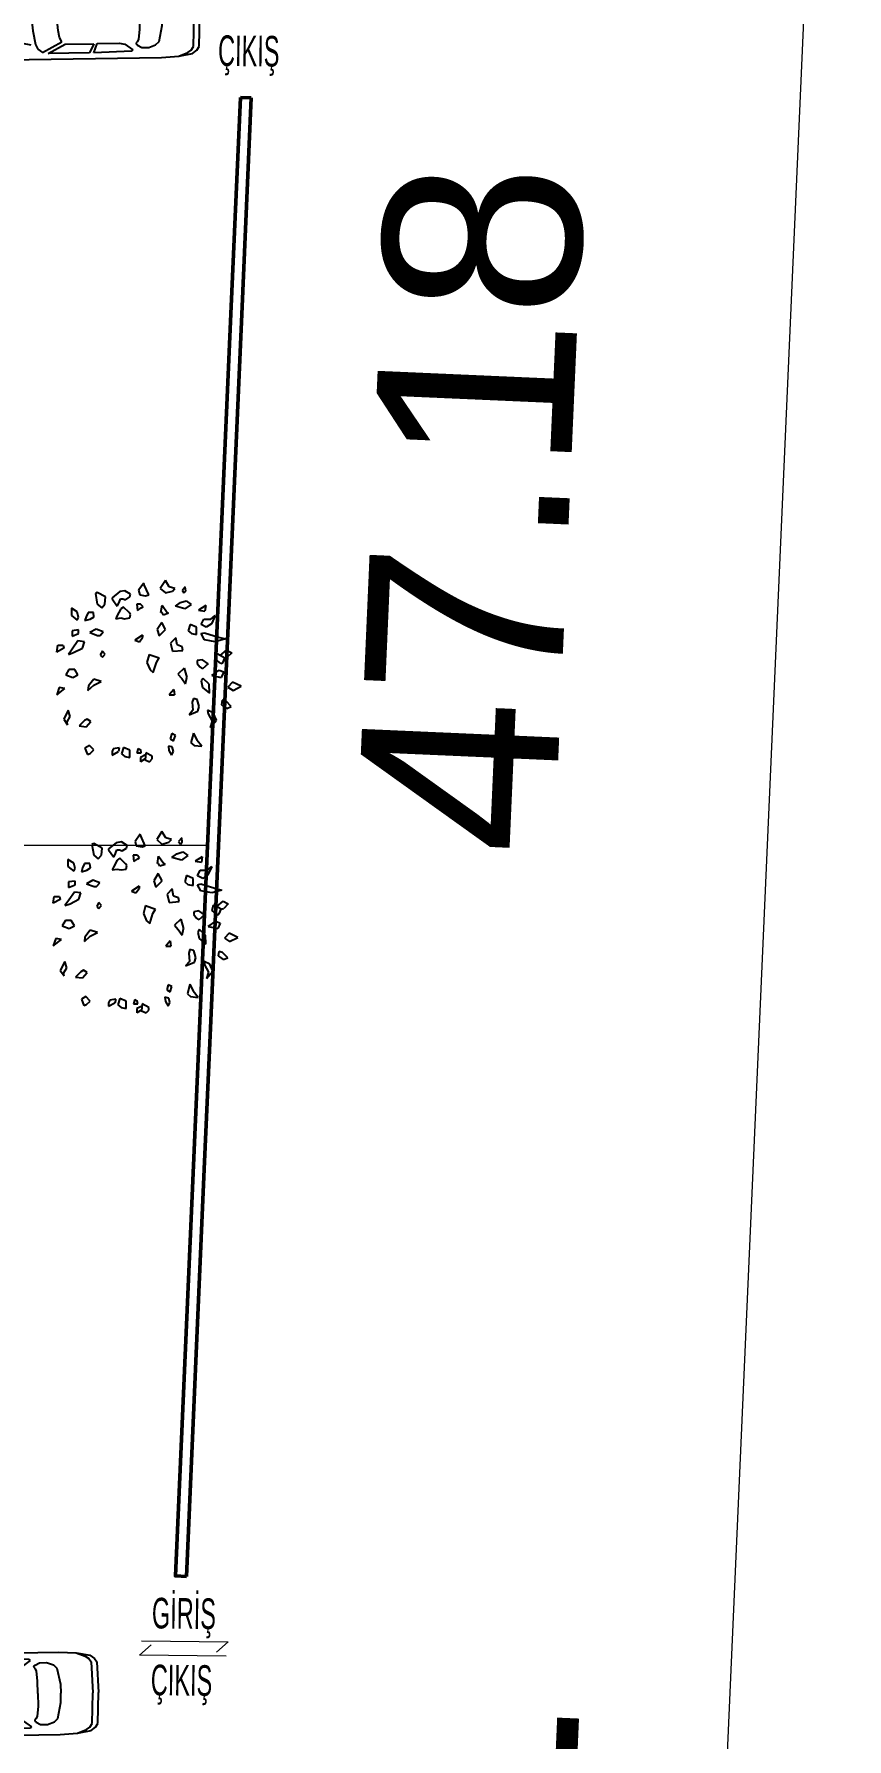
# Model space of a CAD drawing. Header units: centimetres. Extents: x 63871 to 181827, y -95930 to 42199.
# Drawn here: x 178717 to 180199, y 32472 to 35581 of the extents above; entities that cross this region are included whole.
import ezdxf

# ---------------------------------------------------------------- set-up
doc = ezdxf.new("R2010")
doc.units = ezdxf.units.CM
for name, color, linetype, lineweight in [('03_PARSEL_ALN_YENI', 40, 'Continuous', 0), ('A-AREA-IDEN', 7, 'Continuous', 9), ('ARA SINIRLAR', 225, 'Continuous', 15), ('OLUK', 222, 'Continuous', 15), ('PARSEL SINIRI', 12, 'Continuous', 50), ('ROL_CEPHE', 1, 'Continuous', 0)]:
    doc.layers.add(name, color=color, linetype=linetype, lineweight=lineweight)
doc.layers.add('CAY', color=94, linetype='Continuous')
doc.layers.add('furn', color=7, linetype='Continuous')
doc.styles.add('Arial', font='Arial.ttf', dxfattribs={"height": 250})
doc.styles.get("Standard").update_dxf_attribs({"font": 'Arial.ttf'})

# ---------------------------------------------------------------- blocks, each defined once
blk = doc.blocks.new('02PCAR03')
at = {"color": 0, "linetype": 'ByBlock'}
for p, q in [((-201, 30), (-203, 27)), ((-197, 33), (-201, 30)), ((-196, 30), (-198, 27)), ((-185, 35), (-197, 33)), ((-193, 32), (-196, 30)), ((-185, 35), (-193, 32)), ((-170, 36), (-185, 35)), ((-35, 36), (-170, 36)), ((-145, 29), (-144, 30)), ((-144, 30), (-111, 31)), ((-111, 31), (-114, 23)), ((-111, 23), (-107, 31)), ((-107, 31), (-71, 31)), ((-71, 31), (-86, 23)), ((-66, 30), (-83, 21)), ((-62, 27), (-66, 30)), ((-11, 35), (-35, 36)), ((-14, 33), (-19, 35)), ((-9, 29), (-14, 33)), ((-6, 32), (-11, 35)), ((-4, 29), (-6, 32)), ((-203, 27), (-204, 0)), ((-198, 27), (-199, 0)), ((-168, 22), (-171, 8)), ((-165, 25), (-168, 22)), ((-159, 27), (-165, 25)), ((-153, 27), (-159, 27)), ((-149, 25), (-153, 27)), ((-151, 11), (-150, 20)), ((-150, 20), (-149, 22)), ((-148, 24), (-149, 25)), ((-149, 22), (-148, 23)), ((-148, 23), (-148, 24)), ((-138, 24), (-145, 29)), ((-133, 23), (-138, 24)), ((-114, 23), (-133, 23)), ((-86, 23), (-111, 23)), ((-83, 21), (-81, 17)), ((-81, 17), (-80, 11)), ((-60, 23), (-62, 27)), ((-58, 11), (-60, 23)), ((-11, 14), (-56, 23)), ((-6, 20), (-9, 29)), ((-4, 0), (-6, 20)), ((-1, 13), (-4, 29)), ((-203, -27), (-204, 0)), ((-198, -27), (-199, 0)), ((-171, 8), (-171, 0)), ((-171, -8), (-171, 0)), ((-151, 0), (-151, 11)), ((-151, 0), (-151, -11)), ((-80, 11), (-79, 0)), ((-80, -11), (-79, 0)), ((-57, 0), (-58, 11)), ((-57, 0), (-58, -11)), ((-4, 0), (-6, -20)), ((0, 0), (-1, 13)), ((0, 0), (-1, -13)), ((-168, -22), (-171, -8)), ((-151, -11), (-150, -20)), ((-81, -17), (-80, -11)), ((-58, -11), (-60, -23)), ((-11, -14), (-56, -23)), ((-1, -13), (-4, -29)), ((-201, -30), (-203, -27)), ((-196, -30), (-198, -27)), ((-165, -25), (-168, -22)), ((-159, -27), (-165, -25)), ((-153, -27), (-159, -27)), ((-149, -25), (-153, -27)), ((-150, -20), (-149, -22)), ((-149, -22), (-148, -23)), ((-148, -24), (-149, -25)), ((-148, -23), (-148, -24)), ((-138, -24), (-145, -29)), ((-145, -29), (-144, -30)), ((-133, -23), (-138, -24)), ((-114, -23), (-133, -23)), ((-111, -31), (-114, -23)), ((-86, -23), (-111, -23)), ((-111, -23), (-107, -31)), ((-71, -31), (-86, -23)), ((-83, -21), (-81, -17)), ((-66, -30), (-83, -21)), ((-62, -27), (-66, -30)), ((-60, -23), (-62, -27)), ((-9, -29), (-14, -33)), ((-6, -20), (-9, -29)), ((-4, -29), (-6, -32)), ((-197, -33), (-201, -30)), ((-185, -35), (-197, -33)), ((-193, -32), (-196, -30)), ((-185, -35), (-193, -32)), ((-170, -36), (-185, -35)), ((-35, -36), (-170, -36)), ((-144, -30), (-111, -31)), ((-107, -31), (-71, -31)), ((-11, -35), (-35, -36)), ((-14, -33), (-19, -35)), ((-6, -32), (-11, -35))]:
    blk.add_line(p, q, dxfattribs=at)
blk = doc.blocks.new('A$C5AA32782')
at = {"layer": 'CAY'}
for p, q in [((355.1, 891.8, 0), (328.5, 887.1, 0)), ((385, 873, 0), (355.1, 891.8, 0)), ((452.9, 931.4, 0), (426.3, 893.8, 0)), ((426.3, 893.8, 0), (432.9, 870.3, 0)), ((456.2, 922, 0), (452.9, 931.4, 0)), ((479.5, 870.3, 0), (456.2, 922, 0)), ((566, 945.5, 0), (539.4, 903.2, 0)), ((539.4, 903.2, 0), (566, 879.7, 0)), ((585.9, 912.6, 0), (566, 945.5, 0)), ((566, 879.7, 0), (602.6, 889.1, 0)), ((615.9, 903.2, 0), (585.9, 912.6, 0)), ((602.6, 889.1, 0), (615.9, 903.2, 0)), ((669.1, 912.6, 0), (652.5, 893.8, 0)), ((652.5, 893.8, 0), (662.4, 879.7, 0)), ((662.4, 879.7, 0), (672.4, 889.1, 0)), ((672.4, 889.1, 0), (669.1, 912.6, 0)), ((107, 781, 0), (77, 799.8, 0)), ((77, 799.8, 0), (77, 762.2, 0)), ((211.1, 882.5, 0), (201.2, 877.8, 0)), ((201.2, 877.8, 0), (211.1, 821.4, 0)), ((254.4, 859, 0), (211.1, 882.5, 0)), ((211.1, 821.4, 0), (234.4, 802.6, 0)), ((234.4, 802.6, 0), (251, 821.4, 0)), ((251, 821.4, 0), (254.4, 859, 0)), ((328.5, 887.1, 0), (288.5, 854.2, 0)), ((288.5, 854.2, 0), (288.5, 849.5, 0)), ((288.5, 849.5, 0), (315.2, 811.9, 0)), ((315.2, 811.9, 0), (325.1, 830.7, 0)), ((325.1, 830.7, 0), (331.8, 849.5, 0)), ((331.8, 849.5, 0), (345.1, 849.5, 0)), ((347, 805.9, 0), (333.7, 796.5, 0)), ((345.1, 849.5, 0), (358.4, 844.8, 0)), ((377, 777.7, 0), (347, 805.9, 0)), ((358.4, 844.8, 0), (381.7, 858.9, 0)), ((381.7, 858.9, 0), (385, 873, 0)), ((436.8, 821.9, 0), (416.8, 821.9, 0)), ((416.8, 821.9, 0), (420.1, 789, 0)), ((420.1, 789, 0), (440.1, 803.1, 0)), ((432.9, 870.3, 0), (462.9, 865.6, 0)), ((450.1, 807.8, 0), (436.8, 821.9, 0)), ((440.1, 803.1, 0), (450.1, 807.8, 0)), ((462.9, 865.6, 0), (479.5, 870.3, 0)), ((542.4, 778.7, 0), (549.1, 816.3, 0)), ((549.1, 816.3, 0), (575.7, 778.7, 0)), ((617.8, 810.6, 0), (644.5, 829.4, 0)), ((667.7, 796.5, 0), (617.8, 810.6, 0)), ((644.5, 829.4, 0), (674.4, 838.7, 0)), ((701, 820, 0), (667.7, 796.5, 0)), ((674.4, 838.7, 0), (701, 820, 0)), ((776.2, 813.8, 0), (739, 790.4, 0)), ((776.2, 813.8, 0), (772.2, 785.7, 0)), ((77, 762.2, 0), (107, 738.7, 0)), ((113.6, 752.8, 0), (107, 781, 0)), ((107, 738.7, 0), (113.6, 752.8, 0)), ((152.9, 755.4, 0), (147.3, 735.9, 0)), ((147.3, 735.9, 0), (175, 743.7, 0)), ((163.9, 778.9, 0), (152.9, 755.4, 0)), ((191.6, 778.9, 0), (163.9, 778.9, 0)), ((175, 743.7, 0), (194.4, 755.4, 0)), ((194, 755.2, 0), (191.6, 778.9, 0)), ((313.8, 759, 0), (307.1, 744.9, 0)), ((307.1, 744.9, 0), (333.7, 749.6, 0)), ((333.7, 796.5, 0), (313.8, 759, 0)), ((333.7, 749.6, 0), (353.7, 744.9, 0)), ((353.7, 744.9, 0), (380.3, 749.6, 0)), ((383.6, 768.3, 0), (377, 777.7, 0)), ((380.3, 749.6, 0), (383.6, 768.3, 0)), ((547, 726.4, 0), (523.7, 688.8, 0)), ((549.1, 778.7, 0), (542.4, 778.7, 0)), ((566.9, 688.8, 0), (547, 726.4, 0)), ((555.7, 764.6, 0), (549.1, 778.7, 0)), ((582.4, 774, 0), (555.7, 764.6, 0)), ((575.7, 778.7, 0), (582.4, 774, 0)), ((695, 715.3, 0), (685, 682.5, 0)), ((728.2, 701.2, 0), (695, 715.3, 0)), ((739, 790.4, 0), (772.2, 785.7, 0)), ((752.3, 715.2, 0), (765.6, 743.4, 0)), ((778.9, 701.1, 0), (752.3, 715.2, 0)), ((765.6, 743.4, 0), (802.2, 743.4, 0)), ((805.5, 719.9, 0), (778.9, 701.1, 0)), ((802.2, 743.4, 0), (825.4, 762.2, 0)), ((825.4, 762.2, 0), (805.5, 719.9, 0)), ((113.6, 687.1, 0), (80.3, 682.4, 0)), ((80.3, 682.4, 0), (80.3, 654.2, 0)), ((80.3, 654.2, 0), (113.6, 668.3, 0)), ((110.8, 630, 0), (80.9, 587.7, 0)), ((144.1, 625.3, 0), (110.8, 630, 0)), ((113.6, 668.3, 0), (113.6, 687.1, 0)), ((134.1, 592.4, 0), (144.1, 625.3, 0)), ((206.1, 691.9, 0), (172.9, 673.1, 0)), ((172.9, 673.1, 0), (212.8, 659, 0)), ((242.7, 677.8, 0), (206.1, 691.9, 0)), ((212.8, 659, 0), (226.1, 659, 0)), ((226.1, 659, 0), (242.7, 677.8, 0)), ((447.5, 660.3, 0), (407.6, 634.6, 0)), ((407.6, 634.6, 0), (430.9, 625.3, 0)), ((430.9, 625.3, 0), (447.5, 648.7, 0)), ((447.5, 660.3, 0), (447.5, 648.7, 0)), ((523.7, 688.8, 0), (533.7, 655.9, 0)), ((533.7, 655.9, 0), (566.9, 688.8, 0)), ((619.8, 646.7, 0), (593.2, 618.5, 0)), ((626.5, 609.1, 0), (619.8, 646.7, 0)), ((685, 682.5, 0), (701.6, 668.4, 0)), ((701.6, 668.4, 0), (728.2, 663.7, 0)), ((728.2, 663.7, 0), (728.2, 701.2, 0)), ((752.3, 668.3, 0), (768.9, 673, 0)), ((768.9, 635.4, 0), (752.3, 668.3, 0)), ((768.9, 673, 0), (842.1, 649.5, 0)), ((825.4, 626, 0), (768.9, 635.4, 0)), ((878.7, 640.1, 0), (825.4, 626, 0)), ((842.1, 649.5, 0), (878.7, 640.1, 0)), ((0.4, 572.3, 0), (5.9, 607.5, 0)), ((36.4, 591.8, 0), (0.4, 572.3, 0)), ((5.9, 607.5, 0), (33.6, 607.5, 0)), ((33.6, 607.5, 0), (36.4, 591.8, 0)), ((80.9, 587.7, 0), (60.9, 559.5, 0)), ((60.9, 559.5, 0), (87.6, 568.9, 0)), ((87.6, 568.9, 0), (134.1, 592.4, 0)), ((238.2, 576, 0), (227.1, 556.4, 0)), ((227.1, 556.4, 0), (238.2, 544.7, 0)), ((252.1, 560.3, 0), (238.2, 576, 0)), ((238.2, 544.7, 0), (252.1, 560.3, 0)), ((480.7, 559.5, 0), (469.6, 517.6, 0)), ((480.7, 559.5, 0), (532.8, 541.1, 0)), ((519.5, 517.6, 0), (532.8, 541.1, 0)), ((593.2, 618.5, 0), (603.2, 576.2, 0)), ((603.2, 576.2, 0), (656.4, 580.9, 0)), ((653.1, 599.7, 0), (626.5, 609.1, 0)), ((656.4, 580.9, 0), (653.1, 599.7, 0)), ((827.9, 533.9, 0), (835.1, 563.5, 0)), ((855.1, 511.8, 0), (827.9, 533.9, 0)), ((875, 540, 0), (835.1, 563.5, 0)), ((851.7, 554.1, 0), (885, 582.3, 0)), ((865, 516.5, 0), (875, 540, 0)), ((873.9, 540.7, 0), (888.3, 544.7, 0)), ((885, 582.3, 0), (911.6, 568.2, 0)), ((911.6, 568.2, 0), (888.3, 544.7, 0)), ((63.9, 482, 0), (47.2, 453.8, 0)), ((47.2, 453.8, 0), (83.8, 439.7, 0)), ((93.8, 482, 0), (63.9, 482, 0)), ((83.8, 439.7, 0), (110.4, 453.8, 0)), ((110.4, 453.8, 0), (93.8, 482, 0)), ((469.6, 517.6, 0), (486.2, 480, 0)), ((486.2, 480, 0), (502.9, 465.9, 0)), ((502.9, 465.9, 0), (519.5, 517.6, 0)), ((664, 488.3, 0), (631.4, 457.6, 0)), ((631.4, 457.6, 0), (651.4, 434.1, 0)), ((664, 488.3, 0), (678, 438.8, 0)), ((758.9, 532, 0), (732.3, 527.3, 0)), ((732.3, 527.3, 0), (732.3, 513.2, 0)), ((732.3, 513.2, 0), (745.6, 494.4, 0)), ((745.6, 494.4, 0), (758.9, 485, 0)), ((788.5, 511.1, 0), (758.9, 532, 0)), ((788.5, 511.1, 0), (758.9, 485, 0)), ((807.7, 450.2, 0), (846.9, 477.9, 0)), ((807.7, 450.2, 0), (856.9, 440.3, 0)), ((846.9, 477.9, 0), (870.2, 468.5, 0)), ((855.1, 511.8, 0), (865, 516.5, 0)), ((870.2, 468.5, 0), (856.9, 440.3, 0)), ((13.3, 387.6, 0), (0, 350, 0)), ((0, 350, 0), (43.2, 382.9, 0)), ((43.2, 382.9, 0), (13.3, 387.6, 0)), ((162.3, 372.1, 0), (192.8, 399.5, 0)), ((165.1, 395.5, 0), (162.3, 372.1, 0)), ((192.8, 430.8, 0), (165.1, 395.5, 0)), ((231.6, 419, 0), (192.8, 430.8, 0)), ((192.8, 399.5, 0), (231.6, 419, 0)), ((609.3, 376.3, 0), (585.9, 348.8, 0)), ((609.3, 376.3, 0), (612.6, 348.8, 0)), ((651.4, 434.1, 0), (671.4, 405.9, 0)), ((671.4, 405.9, 0), (678, 438.8, 0)), ((762.3, 435, 0), (752.8, 421.6, 0)), ((752.8, 421.6, 0), (759.9, 388.1, 0)), ((759.9, 388.1, 0), (795.4, 358, 0)), ((793.1, 404.9, 0), (762.3, 435, 0)), ((795.4, 358, 0), (793.1, 404.9, 0)), ((915.7, 415.1, 0), (891.6, 389.5, 0)), ((891.6, 389.5, 0), (918.8, 372.4, 0)), ((961, 393.8, 0), (915.7, 415.1, 0)), ((918.8, 372.4, 0), (961, 393.8, 0)), ((60.4, 268.9, 0), (37.1, 221.9, 0)), ((70.4, 236, 0), (60.4, 268.9, 0)), ((585.9, 348.8, 0), (612.6, 348.8, 0)), ((709, 268.9, 0), (689.1, 245.4, 0)), ((712.3, 330, 0), (705.7, 311.2, 0)), ((705.7, 311.2, 0), (709, 268.9, 0)), ((732.3, 325.3, 0), (712.3, 330, 0)), ((742.3, 287.7, 0), (732.3, 325.3, 0)), ((735.6, 264.2, 0), (742.3, 287.7, 0)), ((815.5, 254.8, 0), (785.5, 268.9, 0)), ((785.5, 268.9, 0), (788.8, 250.1, 0)), ((862, 320.6, 0), (858.7, 297.1, 0)), ((858.7, 297.1, 0), (885.3, 278.3, 0)), ((882, 315.9, 0), (862, 320.6, 0)), ((908.6, 287.7, 0), (882, 315.9, 0)), ((885.3, 278.3, 0), (908.6, 287.7, 0)), ((37.1, 221.9, 0), (57.1, 193.7, 0)), ((53.7, 207.8, 0), (70.4, 236, 0)), ((57.1, 193.7, 0), (53.7, 207.8, 0)), ((144.4, 214.7, 0), (116.7, 187.3, 0)), ((116.7, 187.3, 0), (152.8, 183.4, 0)), ((158.3, 222.5, 0), (144.4, 214.7, 0)), ((152.8, 183.4, 0), (177.7, 210.8, 0)), ((177.7, 210.8, 0), (158.3, 222.5, 0)), ((689.1, 245.4, 0), (735.6, 264.2, 0)), ((788.8, 250.1, 0), (808.8, 212.5, 0)), ((788.8, 250.1, 0), (808.8, 212.5, 0)), ((798.8, 179.6, 0), (832.1, 217.2, 0)), ((808.8, 212.5, 0), (798.8, 179.6, 0)), ((832.1, 217.2, 0), (815.5, 254.8, 0)), ((598.8, 147.3, 0), (591.7, 120.5, 0)), ((591.7, 120.5, 0), (608.3, 110.5, 0)), ((617.8, 137.2, 0), (598.8, 147.3, 0)), ((608.3, 110.5, 0), (617.8, 137.2, 0)), ((711.9, 149.9, 0), (699, 99.8, 0)), ((699, 99.8, 0), (715.7, 85.7, 0)), ((711.9, 149.9, 0), (729, 113.9, 0)), ((755.6, 81, 0), (729, 113.9, 0)), ((170.2, 85.7, 0), (146.9, 71.6, 0)), ((146.9, 71.6, 0), (160.2, 38.7, 0)), ((160.2, 38.7, 0), (173.5, 43.4, 0)), ((193.4, 62.2, 0), (170.2, 85.7, 0)), ((173.5, 43.4, 0), (193.4, 62.2, 0)), ((294.7, 67.6, 0), (288.1, 53.5, 0)), ((288.1, 53.5, 0), (288.1, 34.7, 0)), ((288.1, 34.7, 0), (321.3, 53.5, 0)), ((325.8, 72.5, 0), (294.7, 67.6, 0)), ((325.8, 72.5, 0), (321.3, 53.5, 0)), ((347.3, 75.1, 0), (337.3, 42.2, 0)), ((337.3, 42.2, 0), (354, 28.1, 0)), ((380.6, 61, 0), (347.3, 75.1, 0)), ((354, 28.1, 0), (380.6, 23.4, 0)), ((380.6, 23.4, 0), (380.6, 61, 0)), ((424.6, 70.4, 0), (418.1, 47.4, 0)), ((418.1, 47.4, 0), (440.3, 47.4, 0)), ((424.6, 70.4, 0), (437.5, 63.1, 0)), ((462.9, 36.2, 0), (435.8, 23.5, 0)), ((435.8, 23.5, 0), (435.8, 0, 0)), ((461.1, 15.9, 0), (435.8, 0, 0)), ((440.3, 47.4, 0), (437.5, 63.1, 0)), ((463.9, 47.9, 0), (460.6, 10.4, 0)), ((460.6, 10.4, 0), (483.9, 1, 0)), ((497.2, 29.2, 0), (463.9, 47.9, 0)), ((483.9, 1, 0), (497.2, 15.1, 0)), ((497.2, 15.1, 0), (497.2, 29.2, 0)), ((601.4, 77.9, 0), (581.4, 82.6, 0)), ((581.4, 82.6, 0), (584.8, 59.1, 0)), ((584.8, 59.1, 0), (598.1, 35.6, 0)), ((598.1, 35.6, 0), (608, 54.4, 0)), ((608, 54.4, 0), (601.4, 77.9, 0)), ((715.7, 85.7, 0), (755.6, 81, 0))]:
    blk.add_line(p, q, dxfattribs=at)
blk = doc.blocks.new('VAZİYET PLANI')
at = {"layer": '03_PARSEL_ALN_YENI'}
blk.add_line((2026.1, 17437.4), (2247.1, 22456.3), dxfattribs=at)
at = {"layer": '03_PARSEL_ALN_YENI', "lineweight": 0}
blk.add_line((2026.1, 17437.4), (2247.1, 22456.3), dxfattribs=at)
at = {"layer": 'A-AREA-IDEN'}
for p, q in [((961, 17720.8), (1119, 17718.9)), ((957.2, 17694.6), (978.4, 17713.2)), ((1115.2, 17692.6), (957.2, 17694.6)), ((1119, 17718.9), (1097.8, 17700.2))]:
    blk.add_line(p, q, dxfattribs=at)
at = {"layer": 'ARA SINIRLAR'}
blk.add_line((-1265.8, 19171.4), (1081.3, 19171.4), dxfattribs=at)
at = {"layer": 'PARSEL SINIRI'}
blk.add_line((1141.2, 20535), (1161.2, 20534.2), dxfattribs=at)
for points in [[(1043, 17838.2), (1022.8, 17839.1), (1123.9, 20140.7), (1141.2, 20535)], [(1087.3, 18851.7), (1143.8, 20139.8), (1161.2, 20534.2)], [(1042.9, 17838.2), (1075.4, 18580.4), (1087.3, 18851.7)]]:
    blk.add_lwpolyline(points, dxfattribs=at)
at = {"layer": 'CAY', "xscale": 0.3501001178103892, "yscale": 0.3501001178103892, "zscale": 0.3501001178103892}
for p in [(806.4, 19323.4, 0), (800, 18865.5, 0)]:
    blk.add_blockref('A$C5AA32782', p, dxfattribs=at)
at = {"layer": 'furn', "linetype": 'Continuous', "xscale": 2.086125961570064, "yscale": 2.086125961570064, "zscale": 2.086125961570064, "rotation": 180.9296038315417}
for p in [(641.8, 20677.3), (457.1, 17619.2)]:
    blk.add_blockref('02PCAR03', p, dxfattribs=at)
at = {"layer": 'A-AREA-IDEN', "style": 'Arial', "width": 0.55}
for s, p in [('ÇIKIŞ', (1100.3, 20592.6)), ('GİRİŞ', (979.7, 17743.4)), ('ÇIKIŞ', (977.7, 17621.5))]:
    blk.add_text(s, height=55.8, rotation=359.2995, dxfattribs=at).set_placement(p)
at = {"layer": 'ROL_CEPHE', "lineweight": 0}
for s, rotation, p in [('47.18', 87.486, (1713, 19151.6)), ('YOL', 87.5013, (1715.5, 16590.3))]:
    blk.add_text(s, height=360, rotation=rotation, dxfattribs=at).set_placement(p)

msp = doc.modelspace()

# ---------------------------------------------------------------- block references
at = {"layer": 'OLUK'}
msp.add_blockref('VAZİYET PLANI', (177951.9, 14930.1), dxfattribs=at)

doc.saveas('drawing.dxf')
